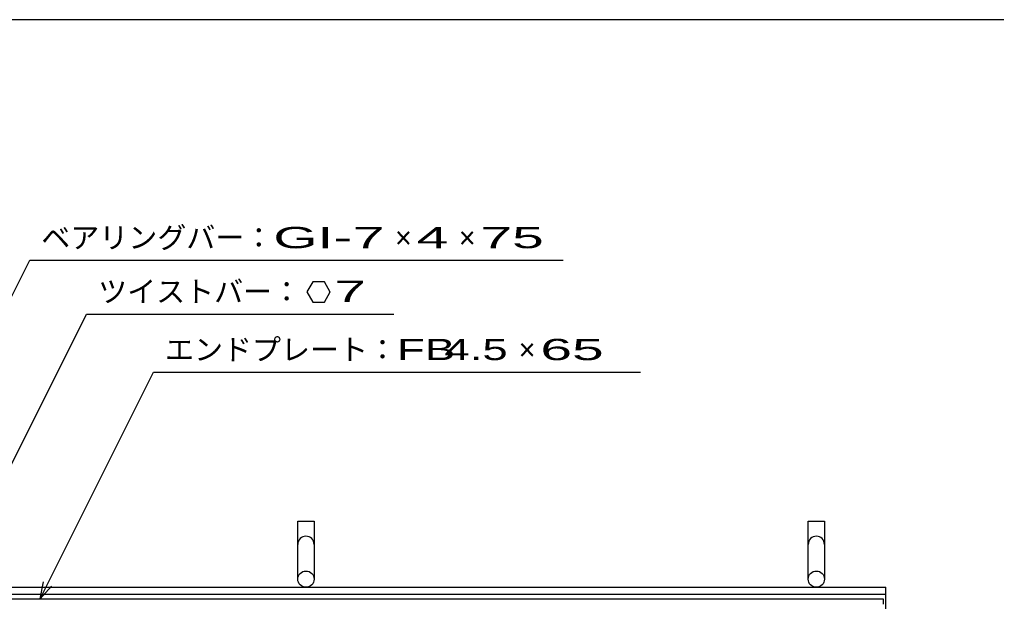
# Model space of a CAD drawing. Units: millimetres, scale not verified. Extents: x -1820 to 1731, y -1282 to 1054.
# Drawn here: x -1168 to -326, y 552 to 1054 of the extents above; entities that cross this region are included whole.
import ezdxf
from ezdxf.enums import TextEntityAlignment as Align

# ---------------------------------------------------------------- set-up
doc = ezdxf.new("R2010")
doc.units = ezdxf.units.MM
doc.header["$LTSCALE"] = 10
for name, color, linetype, lineweight in [('0_2', 150, 'Continuous', 25), ('16', 3, 'Continuous', 25), ('19', 6, 'Continuous', 25), ('22', 4, 'Continuous', 25)]:
    doc.layers.add(name, color=color, linetype=linetype, lineweight=lineweight)
doc.styles.add('ベクトル', font='')
doc.styles.get('ベクトル').set_extended_font_data('ベクトル')

msp = doc.modelspace()

# ---------------------------------------------------------------- linework, layer by layer
at = {"layer": '0_2'}
msp.add_line((-1729, 1053.5), (1731, 1053.5), dxfattribs=at)
at = {"layer": '16'}
for p, q in [((-1419, 554), (-424, 554)), ((-424, 554), (-424, 549.5))]:
    msp.add_line(p, q, dxfattribs=at)
at = {"layer": '19'}
for p, q in [((-928.5, 571), (-928.5, 621)), ((-928.5, 621), (-914.5, 621)), ((-914.5, 621), (-914.5, 571)), ((-488.5, 571), (-488.5, 621)), ((-488.5, 621), (-474.5, 621)), ((-474.5, 621), (-474.5, 571)), ((-1421.5, 564), (-421.5, 564)), ((-1421.5, 558), (-421.5, 558)), ((-421.5, 504), (-421.5, 564))]:
    msp.add_line(p, q, dxfattribs=at)
for centre in [(-921.5, 571), (-481.5, 571)]:
    msp.add_circle(centre, 7, dxfattribs=at)
for centre in [(-921.5, 601), (-481.5, 601)]:
    msp.add_arc(centre, 7, 0, 180, dxfattribs=at)
at = {"layer": '22'}
for p, q in [((-1341.4, 482.5), (-1159.65, 846)), ((-1159.65, 846), (-699.65, 846)), ((-915.65, 827.27), (-920.65, 818.6)), ((-905.65, 827.27), (-915.65, 827.27)), ((-900.65, 818.5), (-905.65, 827.27)), ((-920.65, 818.6), (-915.65, 809.94)), ((-905.65, 809.94), (-900.65, 818.6)), ((-915.65, 809.94), (-905.65, 809.94)), ((-1256.65, 507.5), (-1110.65, 799.5)), ((-1110.65, 799.5), (-845.65, 799.5)), ((-1150.75, 554), (-1053, 749.5)), ((-1053, 749.5), (-633, 749.5)), ((-1150.75, 554), (-1147.75, 568.6)), ((-1150.75, 554), (-1140.75, 565))]:
    msp.add_line(p, q, dxfattribs=at)

# ---------------------------------------------------------------- texts
at = {"layer": '22', "color": 2, "style": 'ベクトル'}
for s, p in [('ベアリングバー：', (-1149.65, 865.5)), ('×', (-844.65, 865.5)), ('×', (-789.65, 865.5)), ('ツイストバー：', (-1100.65, 819)), ('エンドプレート：', (-1043, 769)), ('×', (-738, 769))]:
    msp.add_text(s, height=18.33, dxfattribs=at).set_placement(p, align=Align.MIDDLE_LEFT)
for s, width, p in [('GI-', 2, (-949.65, 865.5)), (' 7 ', 2, (-894.65, 865.5)), (' 4 ', 2, (-839.65, 865.5)), (' 75 ', 2, (-784.65, 865.5)), (' 7 ', 2, (-910.65, 819.1)), ('FB', 1.6, (-843, 769)), (' 4.5 ', 1.6, (-813, 769)), (' 65 ', 2, (-733, 769))]:
    msp.add_text(s, height=18.33, dxfattribs=dict(at, width=width)).set_placement(p, align=Align.MIDDLE_LEFT)

doc.saveas('drawing.dxf')
